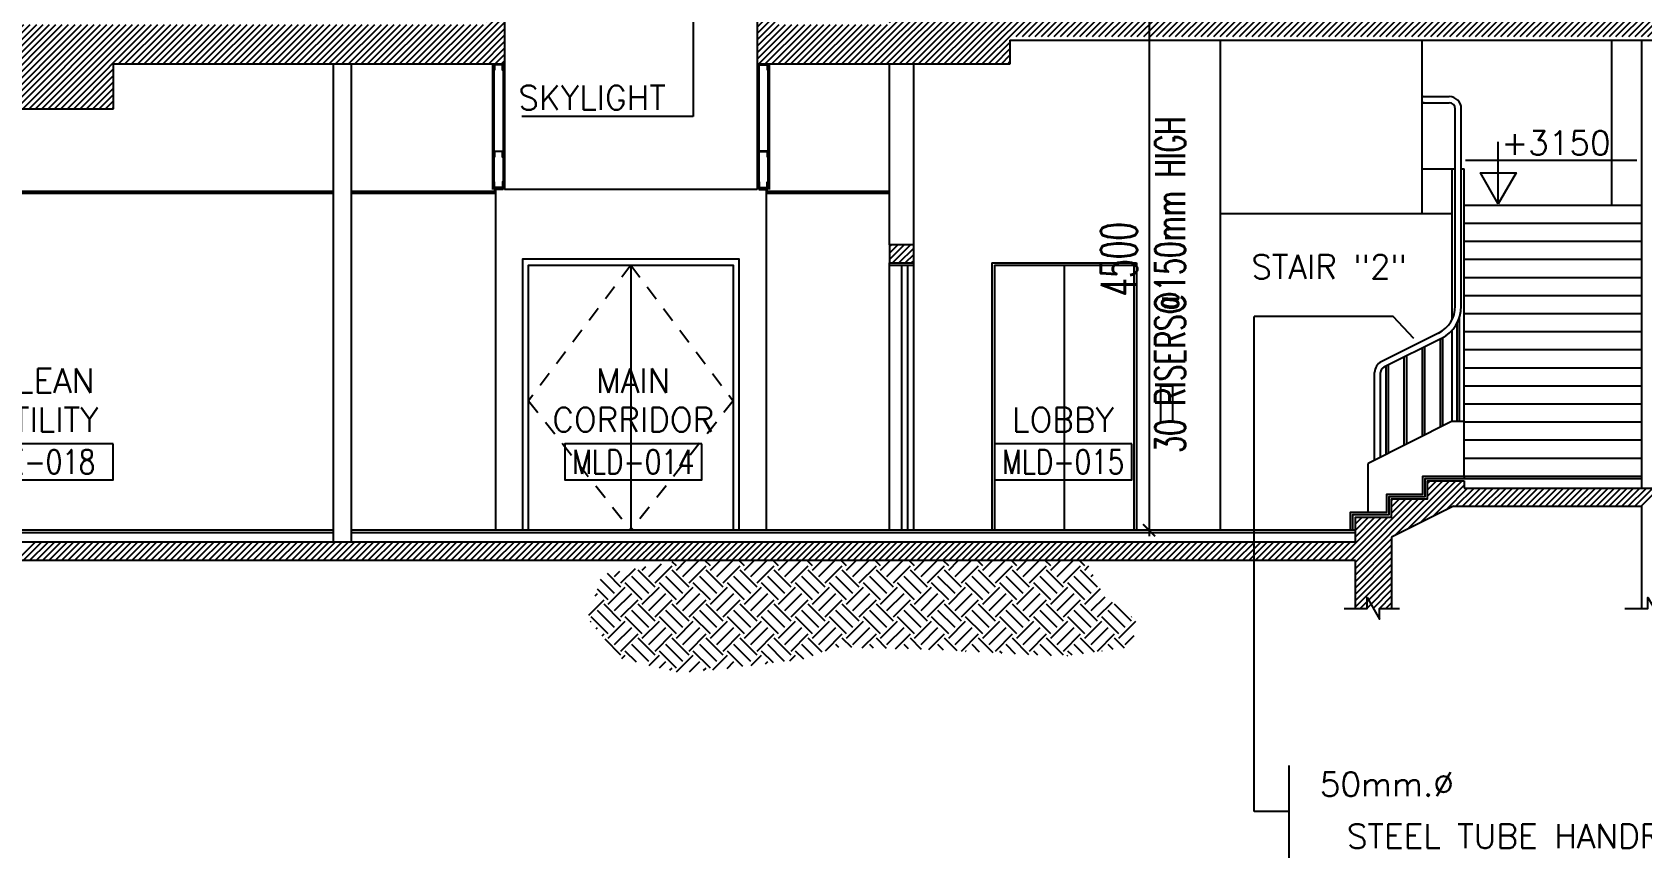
# Model space of a CAD drawing. Extents: x 417680.1 to 417774.5, y 43453.2 to 43484.7.
# Drawn here: x 417711.91 to 417725.29, y 43455.39 to 43462.24 of the extents above; entities that cross this region are included whole.
import ezdxf
from ezdxf.enums import TextEntityAlignment as Align

# ---------------------------------------------------------------- set-up
doc = ezdxf.new("R2010")
doc.units = 0
doc.header["$MEASUREMENT"] = 0
doc.header["$PDMODE"] = 3
doc.header["$PDSIZE"] = 0.1
doc.linetypes.add('HIDDEN2', pattern=[0.1875, 0.125, -0.0625])
doc.layers.get('0').update_dxf_attribs({"color": 4, "linetype": 'CONTINUOUS'})
doc.layers.get('DEFPOINTS').update_dxf_attribs({"linetype": 'CONTINUOUS'})
for name, color, linetype in [('CELING', 1, 'CONTINUOUS'), ('COL', 2, 'CONTINUOUS'), ('DIM-IN', 7, 'CONTINUOUS'), ('DIM-OUT', 4, 'CONTINUOUS'), ('DOOR', 7, 'CONTINUOUS'), ('EL', 2, 'CONTINUOUS'), ('HAT', 11, 'CONTINUOUS'), ('Hatch', 11, 'CONTINUOUS'), ('RM-BOX', 2, 'CONTINUOUS'), ('RM-NAME', 2, 'CONTINUOUS'), ('RM-NO', 2, 'CONTINUOUS'), ('SEC', 4, 'CONTINUOUS'), ('STR', 4, 'CONTINUOUS'), ('TEXT', 4, 'CONTINUOUS'), ('WALL', 2, 'CONTINUOUS')]:
    doc.layers.add(name, color=color, linetype=linetype)
doc.styles.add('ROMANS', font='ROMANS.shx', dxfattribs={"width": 0.6})
doc.dimstyles.new('STANDARD in', dxfattribs={"dimtxt": 0.3, "dimasz": 0.1, "dimexe": 0.07, "dimexo": 0.05, "dimgap": 0.1, "dimtad": 1, "dimdec": 0, "dimlfac": 1000, "dimzin": 0, "dimdsep": 46, "dimtxsty": 'ROMANS', "dimblk": 'ARCHTICK', "dimcen": 0.05, "dimdle": 0.05, "dimclrd": 4, "dimclre": 4, "dimclrt": 2, "dimadec": 0, "dimazin": 0, "dimtfac": 1, "dimtdec": 0, "dimtmove": 2, "dimatfit": 3, "dimldrblk": 'ARCHTICK', "dimfxl": 0, "dimtolj": 1, "dimtzin": 0, "dimarcsym": 0})

# ---------------------------------------------------------------- blocks, each defined once
blk = doc.blocks.new('*X21')
at = {"color": 0}
for p, q in [((-260056, 231136), (-259935, 231257)), ((-260056, 231189), (-259988, 231257)), ((-260056, 231242), (-260041, 231257)), ((-260056, 231083), (-259906, 231233)), ((-260056, 231030), (-259906, 231180)), ((-260056, 230977), (-259906, 231127)), ((-260056, 230924), (-259906, 231074)), ((-260056, 230871), (-259906, 231021)), ((-259250, 230457), (-258690, 231017)), ((-259197, 230457), (-258637, 231017)), ((-259144, 230457), (-258584, 231017)), ((-259091, 230457), (-258531, 231017)), ((-259038, 230457), (-258478, 231017)), ((-258985, 230457), (-258425, 231017)), ((-258956, 230804), (-258743, 231017)), ((-258956, 230857), (-258796, 231017)), ((-258956, 230910), (-258849, 231017)), ((-258956, 230963), (-258902, 231017)), ((-258956, 231016), (-258955, 231017)), ((-258932, 230457), (-258372, 231017)), ((-258878, 230457), (-258318, 231017)), ((-258825, 230457), (-258265, 231017)), ((-258772, 230457), (-258212, 231017)), ((-258719, 230457), (-258159, 231017)), ((-258666, 230457), (-258106, 231017)), ((-258613, 230457), (-258053, 231017)), ((-258560, 230457), (-258000, 231017)), ((-258507, 230457), (-257947, 231017)), ((-258454, 230457), (-257894, 231017)), ((-258401, 230457), (-257841, 231017)), ((-258348, 230457), (-257788, 231017)), ((-258295, 230457), (-257735, 231017)), ((-258242, 230457), (-257682, 231017)), ((-258189, 230457), (-257629, 231017)), ((-257906, 230687), (-257576, 231017)), ((-257853, 230687), (-257523, 231017)), ((-257800, 230687), (-257470, 231017)), ((-257747, 230687), (-257417, 231017)), ((-257694, 230687), (-257364, 231017)), ((-257641, 230687), (-257311, 231017)), ((-257588, 230687), (-257258, 231017)), ((-257535, 230687), (-257205, 231017)), ((-257482, 230687), (-257152, 231017)), ((-257429, 230687), (-257099, 231017)), ((-257376, 230687), (-257046, 231017)), ((-257323, 230687), (-256993, 231017)), ((-257270, 230687), (-256940, 231017)), ((-257217, 230687), (-256887, 231017)), ((-257164, 230687), (-256834, 231017)), ((-257111, 230687), (-256781, 231017)), ((-257057, 230687), (-256727, 231017)), ((-257004, 230687), (-256674, 231017)), ((-256951, 230687), (-256621, 231017)), ((-256898, 230687), (-256568, 231017)), ((-256845, 230687), (-256515, 231017)), ((-256792, 230687), (-256462, 231017)), ((-256739, 230687), (-256409, 231017)), ((-256686, 230687), (-256356, 231017)), ((-256633, 230687), (-256303, 231017)), ((-256580, 230687), (-256250, 231017)), ((-256527, 230687), (-256197, 231017)), ((-256474, 230687), (-256144, 231017)), ((-256421, 230687), (-256091, 231017)), ((-256368, 230687), (-256038, 231017)), ((-256315, 230687), (-255985, 231017)), ((-256262, 230687), (-255932, 231017)), ((-256209, 230687), (-255879, 231017)), ((-256156, 230687), (-255826, 231017)), ((-256103, 230687), (-255773, 231017)), ((-256050, 230687), (-255720, 231017)), ((-255997, 230687), (-255667, 231017)), ((-255944, 230687), (-255614, 231017)), ((-255891, 230687), (-255561, 231017)), ((-255838, 230687), (-255508, 231017)), ((-255785, 230687), (-255455, 231017)), ((-255732, 230687), (-255402, 231017)), ((-255679, 230687), (-255349, 231017)), ((-255626, 230687), (-255296, 231017)), ((-255573, 230687), (-255243, 231017)), ((-255520, 230687), (-255190, 231017)), ((-255467, 230687), (-255137, 231017)), ((-255413, 230687), (-255083, 231017)), ((-255360, 230687), (-255030, 231017)), ((-255307, 230687), (-254977, 231017)), ((-255254, 230687), (-254924, 231017)), ((-255201, 230687), (-254871, 231017)), ((-255148, 230687), (-254818, 231017)), ((-255095, 230687), (-254765, 231017)), ((-255042, 230687), (-254712, 231017)), ((-254989, 230687), (-254659, 231017)), ((-254936, 230687), (-254606, 231017)), ((-254883, 230687), (-254553, 231017)), ((-254830, 230687), (-254500, 231017)), ((-254777, 230687), (-254447, 231017)), ((-254724, 230687), (-254394, 231017)), ((-254671, 230687), (-254341, 231017)), ((-254618, 230687), (-254288, 231017)), ((-254565, 230687), (-254235, 231017)), ((-254512, 230687), (-254182, 231017)), ((-254459, 230687), (-254129, 231017)), ((-254406, 230687), (-254076, 231017)), ((-254353, 230687), (-254023, 231017)), ((-254300, 230687), (-253970, 231017)), ((-254247, 230687), (-253917, 231017)), ((-254194, 230687), (-253864, 231017)), ((-254141, 230687), (-253811, 231017)), ((-254088, 230687), (-253758, 231017)), ((-254035, 230687), (-253705, 231017)), ((-253982, 230687), (-253652, 231017)), ((-253929, 230687), (-253599, 231017)), ((-253876, 230687), (-253546, 231017)), ((-253822, 230687), (-253492, 231017)), ((-253769, 230687), (-253439, 231017)), ((-253716, 230687), (-253386, 231017)), ((-253663, 230687), (-253333, 231017)), ((-253610, 230687), (-253280, 231017)), ((-253557, 230687), (-253227, 231017)), ((-253504, 230687), (-253174, 231017)), ((-253451, 230687), (-253121, 231017)), ((-253398, 230687), (-253068, 231017)), ((-253345, 230687), (-253015, 231017)), ((-253292, 230687), (-252962, 231017)), ((-253239, 230687), (-252909, 231017)), ((-253186, 230687), (-252856, 231017)), ((-253133, 230687), (-252803, 231017)), ((-253080, 230687), (-252750, 231017)), ((-253027, 230687), (-252697, 231017)), ((-252974, 230687), (-252644, 231017)), ((-252921, 230687), (-252591, 231017)), ((-252868, 230687), (-252538, 231017)), ((-252815, 230687), (-252485, 231017)), ((-252762, 230687), (-252432, 231017)), ((-252709, 230687), (-252379, 231017)), ((-252656, 230687), (-252326, 231017)), ((-252603, 230687), (-252273, 231017)), ((-252550, 230687), (-252220, 231017)), ((-252497, 230687), (-252167, 231017)), ((-252444, 230687), (-252114, 231017)), ((-252391, 230687), (-252061, 231017)), ((-252338, 230687), (-252008, 231017)), ((-252285, 230687), (-251955, 231017)), ((-252231, 230687), (-251901, 231017)), ((-252178, 230687), (-251848, 231017)), ((-252125, 230687), (-251795, 231017)), ((-252072, 230687), (-251742, 231017)), ((-252019, 230687), (-251689, 231017)), ((-251966, 230687), (-251636, 231017)), ((-251913, 230687), (-251583, 231017)), ((-251860, 230687), (-251530, 231017)), ((-251807, 230687), (-251477, 231017)), ((-251754, 230687), (-251424, 231017)), ((-251701, 230687), (-251371, 231017)), ((-251648, 230687), (-251318, 231017)), ((-251595, 230687), (-251265, 231017)), ((-251542, 230687), (-251212, 231017)), ((-251489, 230687), (-251159, 231017)), ((-251436, 230687), (-251106, 231017)), ((-251383, 230687), (-251053, 231017)), ((-251330, 230687), (-251000, 231017)), ((-251277, 230687), (-250947, 231017)), ((-251224, 230687), (-250894, 231017)), ((-251171, 230687), (-250841, 231017)), ((-251118, 230687), (-250788, 231017)), ((-251065, 230687), (-250735, 231017)), ((-251012, 230687), (-250682, 231017)), ((-250959, 230687), (-250629, 231017)), ((-250906, 230687), (-250576, 231017)), ((-250853, 230687), (-250523, 231017)), ((-250800, 230687), (-250470, 231017)), ((-250747, 230687), (-250417, 231017)), ((-250694, 230687), (-250364, 231017)), ((-250641, 230687), (-250311, 231017)), ((-250587, 230687), (-250257, 231017)), ((-250534, 230687), (-250204, 231017)), ((-250481, 230687), (-250151, 231017)), ((-250428, 230687), (-250098, 231017)), ((-250375, 230687), (-250045, 231017)), ((-250322, 230687), (-249992, 231017)), ((-250269, 230687), (-249939, 231017)), ((-250216, 230687), (-249886, 231017)), ((-250163, 230687), (-249833, 231017)), ((-250110, 230687), (-249780, 231017)), ((-250057, 230687), (-249727, 231017)), ((-250004, 230687), (-249674, 231017)), ((-249951, 230687), (-249621, 231017)), ((-249898, 230687), (-249568, 231017)), ((-249845, 230687), (-249515, 231017)), ((-249792, 230687), (-249462, 231017)), ((-249739, 230687), (-249409, 231017)), ((-249686, 230687), (-249356, 231017)), ((-249633, 230687), (-249303, 231017)), ((-249580, 230687), (-249250, 231017)), ((-249527, 230687), (-249197, 231017)), ((-249474, 230687), (-249144, 231017)), ((-249421, 230687), (-249106, 231002)), ((-260056, 230818), (-259906, 230968)), ((-260056, 230765), (-259906, 230915)), ((-260056, 230712), (-259906, 230862)), ((-249368, 230687), (-249106, 230949)), ((-249315, 230687), (-249106, 230896)), ((-260056, 230659), (-259906, 230809)), ((-260056, 230499), (-259768, 230787)), ((-260056, 230552), (-259821, 230787)), ((-260056, 230605), (-259874, 230787)), ((-260045, 230457), (-259715, 230787)), ((-259992, 230457), (-259662, 230787)), ((-259939, 230457), (-259609, 230787)), ((-259886, 230457), (-259556, 230787)), ((-259833, 230457), (-259503, 230787)), ((-259780, 230457), (-259450, 230787)), ((-259727, 230457), (-259397, 230787)), ((-259674, 230457), (-259344, 230787)), ((-259621, 230457), (-259291, 230787)), ((-259568, 230457), (-259238, 230787)), ((-259515, 230457), (-259185, 230787)), ((-259462, 230457), (-259132, 230787)), ((-259409, 230457), (-259079, 230787)), ((-259356, 230457), (-259026, 230787)), ((-259303, 230457), (-258973, 230787)), ((-249262, 230687), (-249106, 230843)), ((-249209, 230687), (-249106, 230790)), ((-249156, 230687), (-249106, 230737)), ((-258136, 230457), (-257956, 230637)), ((-258083, 230457), (-257956, 230584)), ((-258030, 230457), (-257956, 230531)), ((-257977, 230457), (-257956, 230478))]:
    blk.add_line(p, q, dxfattribs=at)
blk = doc.blocks.new('*X20')
at = {"color": 0}
for p, q in [((-258956, 229266), (-258835, 229387)), ((-258956, 229319), (-258888, 229387)), ((-258956, 229372), (-258941, 229387)), ((-258932, 229237), (-258782, 229387)), ((-258879, 229237), (-258756, 229360)), ((-258826, 229237), (-258756, 229307)), ((-258773, 229237), (-258756, 229254))]:
    blk.add_line(p, q, dxfattribs=at)
blk = doc.blocks.new('*X23')
at = {"color": 0}
for p, q in [((-254759, 226993), (-254305, 227447)), ((-254653, 227046), (-254252, 227447)), ((-254547, 227099), (-254199, 227447)), ((-254486, 227425), (-254464, 227447)), ((-254486, 227372), (-254411, 227447)), ((-254486, 227319), (-254358, 227447)), ((-254441, 227152), (-254181, 227412)), ((-254335, 227205), (-254153, 227387)), ((-254250, 227237), (-254100, 227387)), ((-254197, 227237), (-254047, 227387)), ((-254144, 227237), (-253994, 227387)), ((-254091, 227237), (-253941, 227387)), ((-254037, 227237), (-253887, 227387)), ((-253984, 227237), (-253834, 227387)), ((-253931, 227237), (-253781, 227387)), ((-253878, 227237), (-253728, 227387)), ((-253825, 227237), (-253675, 227387)), ((-253772, 227237), (-253622, 227387)), ((-253719, 227237), (-253569, 227387)), ((-253666, 227237), (-253516, 227387)), ((-253613, 227237), (-253463, 227387)), ((-253560, 227237), (-253410, 227387)), ((-253507, 227237), (-253357, 227387)), ((-253454, 227237), (-253304, 227387)), ((-253401, 227237), (-253251, 227387)), ((-253348, 227237), (-253198, 227387)), ((-253295, 227237), (-253145, 227387)), ((-253242, 227237), (-253092, 227387)), ((-253189, 227237), (-253039, 227387)), ((-253136, 227237), (-252986, 227387)), ((-253083, 227237), (-252933, 227387)), ((-253030, 227237), (-252880, 227387)), ((-252977, 227237), (-252827, 227387)), ((-252924, 227237), (-252774, 227387)), ((-252871, 227237), (-252721, 227387)), ((-252818, 227237), (-252668, 227387)), ((-252765, 227237), (-252615, 227387)), ((-252712, 227237), (-252562, 227387)), ((-255124, 226787), (-254614, 227297)), ((-255086, 226772), (-254561, 227297)), ((-255086, 226719), (-254508, 227297)), ((-254786, 227284), (-254773, 227297)), ((-254786, 227231), (-254720, 227297)), ((-254786, 227178), (-254667, 227297)), ((-255230, 226787), (-254870, 227147)), ((-255177, 226787), (-254817, 227147)), ((-255086, 227143), (-255082, 227147)), ((-255086, 227090), (-255029, 227147)), ((-255086, 227037), (-254976, 227147)), ((-255086, 226984), (-254923, 227147)), ((-266208, 226787), (-266058, 226937)), ((-266155, 226787), (-266005, 226937)), ((-266102, 226787), (-265952, 226937)), ((-266049, 226787), (-265899, 226937)), ((-265996, 226787), (-265846, 226937)), ((-265943, 226787), (-265793, 226937)), ((-265890, 226787), (-265740, 226937)), ((-265837, 226787), (-265687, 226937)), ((-265784, 226787), (-265634, 226937)), ((-265730, 226787), (-265580, 226937)), ((-265677, 226787), (-265527, 226937)), ((-265624, 226787), (-265474, 226937)), ((-265571, 226787), (-265421, 226937)), ((-265518, 226787), (-265368, 226937)), ((-265465, 226787), (-265315, 226937)), ((-265412, 226787), (-265262, 226937)), ((-265359, 226787), (-265209, 226937)), ((-265306, 226787), (-265156, 226937)), ((-265253, 226787), (-265103, 226937)), ((-265200, 226787), (-265050, 226937)), ((-265147, 226787), (-264997, 226937)), ((-265094, 226787), (-264944, 226937)), ((-265041, 226787), (-264891, 226937)), ((-264988, 226787), (-264838, 226937)), ((-264935, 226787), (-264785, 226937)), ((-264882, 226787), (-264732, 226937)), ((-264829, 226787), (-264679, 226937)), ((-264776, 226787), (-264626, 226937)), ((-264723, 226787), (-264573, 226937)), ((-264670, 226787), (-264520, 226937)), ((-264617, 226787), (-264467, 226937)), ((-264564, 226787), (-264414, 226937)), ((-264511, 226787), (-264361, 226937)), ((-264458, 226787), (-264308, 226937)), ((-264405, 226787), (-264255, 226937)), ((-264352, 226787), (-264202, 226937)), ((-264299, 226787), (-264149, 226937)), ((-264246, 226787), (-264096, 226937)), ((-264193, 226787), (-264043, 226937)), ((-264139, 226787), (-263989, 226937)), ((-264086, 226787), (-263936, 226937)), ((-264033, 226787), (-263883, 226937)), ((-263980, 226787), (-263830, 226937)), ((-263927, 226787), (-263777, 226937)), ((-263874, 226787), (-263724, 226937)), ((-263821, 226787), (-263671, 226937)), ((-263768, 226787), (-263618, 226937)), ((-263715, 226787), (-263565, 226937)), ((-263662, 226787), (-263512, 226937)), ((-263609, 226787), (-263459, 226937)), ((-263556, 226787), (-263406, 226937)), ((-263503, 226787), (-263353, 226937)), ((-263450, 226787), (-263300, 226937)), ((-263397, 226787), (-263247, 226937)), ((-263344, 226787), (-263194, 226937)), ((-263291, 226787), (-263141, 226937)), ((-263238, 226787), (-263088, 226937)), ((-263185, 226787), (-263035, 226937)), ((-263132, 226787), (-262982, 226937)), ((-263079, 226787), (-262929, 226937)), ((-263026, 226787), (-262876, 226937)), ((-262973, 226787), (-262823, 226937)), ((-262920, 226787), (-262770, 226937)), ((-262867, 226787), (-262717, 226937)), ((-262814, 226787), (-262664, 226937)), ((-262761, 226787), (-262611, 226937)), ((-262708, 226787), (-262558, 226937)), ((-262655, 226787), (-262505, 226937)), ((-262602, 226787), (-262452, 226937)), ((-262548, 226787), (-262398, 226937)), ((-262495, 226787), (-262345, 226937)), ((-262442, 226787), (-262292, 226937)), ((-262389, 226787), (-262239, 226937)), ((-262336, 226787), (-262186, 226937)), ((-262283, 226787), (-262133, 226937)), ((-262230, 226787), (-262080, 226937)), ((-262177, 226787), (-262027, 226937)), ((-262124, 226787), (-261974, 226937)), ((-262071, 226787), (-261921, 226937)), ((-262018, 226787), (-261868, 226937)), ((-261965, 226787), (-261815, 226937)), ((-261912, 226787), (-261762, 226937)), ((-261859, 226787), (-261709, 226937)), ((-261806, 226787), (-261656, 226937)), ((-261753, 226787), (-261603, 226937)), ((-261700, 226787), (-261550, 226937)), ((-261647, 226787), (-261497, 226937)), ((-261594, 226787), (-261444, 226937)), ((-261541, 226787), (-261391, 226937)), ((-261488, 226787), (-261338, 226937)), ((-261435, 226787), (-261285, 226937)), ((-261382, 226787), (-261232, 226937)), ((-261329, 226787), (-261179, 226937)), ((-261276, 226787), (-261126, 226937)), ((-261223, 226787), (-261073, 226937)), ((-261170, 226787), (-261020, 226937)), ((-261117, 226787), (-260967, 226937)), ((-261064, 226787), (-260914, 226937)), ((-261011, 226787), (-260861, 226937)), ((-260957, 226787), (-260807, 226937)), ((-260904, 226787), (-260754, 226937)), ((-260851, 226787), (-260701, 226937)), ((-260798, 226787), (-260648, 226937)), ((-260745, 226787), (-260595, 226937)), ((-260692, 226787), (-260542, 226937)), ((-260639, 226787), (-260489, 226937)), ((-260586, 226787), (-260436, 226937)), ((-260533, 226787), (-260383, 226937)), ((-260480, 226787), (-260330, 226937)), ((-260427, 226787), (-260277, 226937)), ((-260374, 226787), (-260224, 226937)), ((-260321, 226787), (-260171, 226937)), ((-260268, 226787), (-260118, 226937)), ((-260215, 226787), (-260065, 226937)), ((-260162, 226787), (-260012, 226937)), ((-260109, 226787), (-259959, 226937)), ((-260056, 226787), (-259906, 226937)), ((-260003, 226787), (-259853, 226937)), ((-259950, 226787), (-259800, 226937)), ((-259897, 226787), (-259747, 226937)), ((-259844, 226787), (-259694, 226937)), ((-259791, 226787), (-259641, 226937)), ((-259738, 226787), (-259588, 226937)), ((-259685, 226787), (-259535, 226937)), ((-259632, 226787), (-259482, 226937)), ((-259579, 226787), (-259429, 226937)), ((-259526, 226787), (-259376, 226937)), ((-259473, 226787), (-259323, 226937)), ((-259420, 226787), (-259270, 226937)), ((-259367, 226787), (-259217, 226937)), ((-259313, 226787), (-259163, 226937)), ((-259260, 226787), (-259110, 226937)), ((-259207, 226787), (-259057, 226937)), ((-259154, 226787), (-259004, 226937)), ((-259101, 226787), (-258951, 226937)), ((-259048, 226787), (-258898, 226937)), ((-258995, 226787), (-258845, 226937)), ((-258942, 226787), (-258792, 226937)), ((-258889, 226787), (-258739, 226937)), ((-258836, 226787), (-258686, 226937)), ((-258783, 226787), (-258633, 226937)), ((-258730, 226787), (-258580, 226937)), ((-258677, 226787), (-258527, 226937)), ((-258624, 226787), (-258474, 226937)), ((-258571, 226787), (-258421, 226937)), ((-258518, 226787), (-258368, 226937)), ((-258465, 226787), (-258315, 226937)), ((-258412, 226787), (-258262, 226937)), ((-258359, 226787), (-258209, 226937)), ((-258306, 226787), (-258156, 226937)), ((-258253, 226787), (-258103, 226937)), ((-258200, 226787), (-258050, 226937)), ((-258147, 226787), (-257997, 226937)), ((-258094, 226787), (-257944, 226937)), ((-258041, 226787), (-257891, 226937)), ((-257988, 226787), (-257838, 226937)), ((-257935, 226787), (-257785, 226937)), ((-257882, 226787), (-257732, 226937)), ((-257829, 226787), (-257679, 226937)), ((-257776, 226787), (-257626, 226937)), ((-257722, 226787), (-257572, 226937)), ((-257669, 226787), (-257519, 226937)), ((-257616, 226787), (-257466, 226937)), ((-257563, 226787), (-257413, 226937)), ((-257510, 226787), (-257360, 226937)), ((-257457, 226787), (-257307, 226937)), ((-257404, 226787), (-257254, 226937)), ((-257351, 226787), (-257201, 226937)), ((-257298, 226787), (-257148, 226937)), ((-257245, 226787), (-257095, 226937)), ((-257192, 226787), (-257042, 226937)), ((-257139, 226787), (-256989, 226937)), ((-257086, 226787), (-256936, 226937)), ((-257033, 226787), (-256883, 226937)), ((-256980, 226787), (-256830, 226937)), ((-256927, 226787), (-256777, 226937)), ((-256874, 226787), (-256724, 226937)), ((-256821, 226787), (-256671, 226937)), ((-256768, 226787), (-256618, 226937)), ((-256715, 226787), (-256565, 226937)), ((-256662, 226787), (-256512, 226937)), ((-256609, 226787), (-256459, 226937)), ((-256556, 226787), (-256406, 226937)), ((-256503, 226787), (-256353, 226937)), ((-256450, 226787), (-256300, 226937)), ((-256397, 226787), (-256247, 226937)), ((-256344, 226787), (-256194, 226937)), ((-256291, 226787), (-256141, 226937)), ((-256238, 226787), (-256088, 226937)), ((-256185, 226787), (-256035, 226937)), ((-256131, 226787), (-255981, 226937)), ((-256078, 226787), (-255928, 226937)), ((-256025, 226787), (-255875, 226937)), ((-255972, 226787), (-255822, 226937)), ((-255919, 226787), (-255769, 226937)), ((-255866, 226787), (-255716, 226937)), ((-255813, 226787), (-255663, 226937)), ((-255760, 226787), (-255610, 226937)), ((-255707, 226787), (-255557, 226937)), ((-255654, 226787), (-255504, 226937)), ((-255601, 226787), (-255451, 226937)), ((-255548, 226787), (-255398, 226937)), ((-255495, 226787), (-255345, 226937)), ((-255442, 226787), (-255292, 226937)), ((-255389, 226787), (-255239, 226937)), ((-255336, 226787), (-255186, 226937)), ((-255283, 226787), (-255133, 226937)), ((-255086, 226666), (-254786, 226966)), ((-255086, 226613), (-254786, 226913)), ((-255086, 226560), (-254786, 226860)), ((-255086, 226507), (-254786, 226807)), ((-255086, 226454), (-254786, 226754)), ((-255086, 226401), (-254786, 226701)), ((-255045, 226389), (-254786, 226648)), ((-254992, 226389), (-254786, 226595)), ((-254939, 226389), (-254786, 226542)), ((-254886, 226389), (-254786, 226489)), ((-254833, 226389), (-254786, 226436))]:
    blk.add_line(p, q, dxfattribs=at)
blk = doc.blocks.new('*X8')
at = {"color": 0}
for p, q in [((263.04, 285.32), (261.92, 286.44)), ((262.51, 286.2), (262.94, 286.63)), ((263.04, 285.67), (264.24, 286.86)), ((265.87, 285.32), (264.46, 286.73)), ((264.81, 286.73), (265.1, 287.02)), ((265.34, 286.2), (266.4, 287.26)), ((265.87, 285.67), (267.29, 287.09)), ((268.7, 285.32), (267.29, 286.73)), ((267.64, 287.09), (267.3, 287.42)), ((267.64, 286.73), (268.44, 287.53)), ((268.17, 286.2), (269.5, 287.53)), ((268.7, 285.67), (270.11, 287.09)), ((270.47, 287.09), (270.02, 287.53)), ((271.53, 285.32), (270.11, 286.73)), ((270.47, 286.73), (271.27, 287.53)), ((271, 286.2), (272.33, 287.53)), ((271.53, 285.67), (272.94, 287.09)), ((273.3, 287.09), (272.85, 287.53)), ((274.36, 285.32), (272.94, 286.73)), ((273.3, 286.73), (274.1, 287.53)), ((273.83, 286.2), (275.16, 287.53)), ((274.36, 285.67), (275.77, 287.09)), ((276.13, 287.09), (275.68, 287.53)), ((277.19, 285.32), (275.77, 286.73)), ((276.13, 286.73), (276.93, 287.53)), ((276.66, 286.2), (277.99, 287.53)), ((277.19, 285.67), (278.6, 287.09)), ((278.95, 287.09), (278.51, 287.53)), ((280.01, 285.32), (278.6, 286.73)), ((278.95, 286.73), (279.76, 287.53)), ((279.48, 286.2), (280.82, 287.53)), ((280.01, 285.67), (281.43, 287.09)), ((281.78, 287.09), (281.33, 287.53)), ((282.84, 285.32), (281.43, 286.73)), ((281.78, 286.73), (282.58, 287.53)), ((282.31, 286.2), (283.64, 287.53)), ((282.84, 285.67), (284.26, 287.09)), ((284.61, 287.09), (284.16, 287.53)), ((285.67, 285.32), (284.26, 286.73)), ((284.61, 286.73), (285.41, 287.53)), ((285.14, 286.2), (286.47, 287.53)), ((285.67, 285.67), (287.09, 287.09)), ((287.44, 287.09), (286.99, 287.53)), ((288.5, 285.32), (287.09, 286.73)), ((287.44, 286.73), (288.24, 287.53)), ((287.97, 286.2), (289.3, 287.53)), ((288.5, 285.67), (289.91, 287.09)), ((290.27, 287.09), (289.82, 287.53)), ((291.33, 285.32), (289.91, 286.73)), ((290.27, 286.73), (291.07, 287.53)), ((290.8, 286.2), (292.13, 287.53)), ((291.33, 285.67), (292.74, 287.09)), ((293.1, 287.09), (292.65, 287.53)), ((294.16, 285.32), (292.74, 286.73)), ((293.1, 286.73), (293.9, 287.53)), ((293.63, 286.2), (294.96, 287.53)), ((294.16, 285.67), (295.57, 287.09)), ((295.92, 287.09), (295.48, 287.53)), ((296.98, 285.32), (295.57, 286.73)), ((295.92, 286.73), (296.73, 287.53)), ((296.45, 286.2), (297.79, 287.53)), ((296.98, 285.67), (298.4, 287.09)), ((298.75, 287.09), (298.3, 287.53)), ((299.81, 285.32), (298.4, 286.73)), ((298.75, 286.73), (299.55, 287.53)), ((299.28, 286.2), (300.62, 287.53)), ((299.81, 285.67), (301.23, 287.09)), ((301.58, 287.09), (301.13, 287.53)), ((302.64, 285.32), (301.23, 286.73)), ((301.58, 286.73), (301.92, 287.07)), ((302.11, 286.2), (302.28, 286.37)), ((261.98, 284.26), (261.09, 285.15)), ((262.51, 284.79), (261.35, 285.95)), ((261.98, 283.9), (263.4, 285.32)), ((264.81, 284.26), (263.4, 285.67)), ((265.34, 284.79), (263.93, 286.2)), ((264.81, 283.9), (266.23, 285.32)), ((267.64, 284.26), (266.23, 285.67)), ((268.17, 284.79), (266.76, 286.2)), ((267.64, 283.9), (269.05, 285.32)), ((270.47, 284.26), (269.05, 285.67)), ((271, 284.79), (269.58, 286.2)), ((270.47, 283.9), (271.88, 285.32)), ((273.3, 284.26), (271.88, 285.67)), ((273.83, 284.79), (272.41, 286.2)), ((273.3, 283.9), (274.71, 285.32)), ((276.13, 284.26), (274.71, 285.67)), ((276.66, 284.79), (275.24, 286.2)), ((276.13, 283.9), (277.54, 285.32)), ((278.95, 284.26), (277.54, 285.67)), ((279.48, 284.79), (278.07, 286.2)), ((278.95, 283.9), (280.37, 285.32)), ((281.78, 284.26), (280.37, 285.67)), ((282.31, 284.79), (280.9, 286.2)), ((281.78, 283.9), (283.2, 285.32)), ((284.61, 284.26), (283.2, 285.67)), ((285.14, 284.79), (283.73, 286.2)), ((284.61, 283.9), (286.02, 285.32)), ((287.44, 284.26), (286.02, 285.67)), ((287.97, 284.79), (286.56, 286.2)), ((287.44, 283.9), (288.85, 285.32)), ((290.27, 284.26), (288.85, 285.67)), ((290.8, 284.79), (289.38, 286.2)), ((290.27, 283.9), (291.68, 285.32)), ((293.1, 284.26), (291.68, 285.67)), ((293.63, 284.79), (292.21, 286.2)), ((293.1, 283.9), (294.51, 285.32)), ((295.92, 284.26), (294.51, 285.67)), ((296.45, 284.79), (295.04, 286.2)), ((295.92, 283.9), (297.34, 285.32)), ((298.75, 284.26), (297.34, 285.67)), ((299.28, 284.79), (297.87, 286.2)), ((298.75, 283.9), (300.17, 285.32)), ((301.58, 284.26), (300.17, 285.67)), ((302.11, 284.79), (300.7, 286.2)), ((301.58, 283.9), (302.88, 285.2)), ((260.37, 282.99), (261.63, 284.26)), ((260.9, 284.58), (261.1, 284.79)), ((263.04, 282.49), (261.63, 283.9)), ((262.51, 283.37), (263.93, 284.79)), ((263.04, 282.84), (264.46, 284.26)), ((265.87, 282.49), (264.46, 283.9)), ((265.34, 283.37), (266.76, 284.79)), ((265.87, 282.84), (267.29, 284.26)), ((268.7, 282.49), (267.29, 283.9)), ((268.17, 283.37), (269.58, 284.79)), ((268.7, 282.84), (270.11, 284.26)), ((271.53, 282.49), (270.11, 283.9)), ((271, 283.37), (272.41, 284.79)), ((271.53, 282.84), (272.94, 284.26)), ((274.36, 282.49), (272.94, 283.9)), ((273.83, 283.37), (275.24, 284.79)), ((274.36, 282.84), (275.77, 284.26)), ((277.19, 282.49), (275.77, 283.9)), ((276.66, 283.37), (278.07, 284.79)), ((277.19, 282.84), (278.6, 284.26)), ((280.01, 282.49), (278.6, 283.9)), ((279.48, 283.37), (280.9, 284.79)), ((280.01, 282.84), (281.43, 284.26)), ((282.84, 282.49), (281.43, 283.9)), ((282.31, 283.37), (283.73, 284.79)), ((282.84, 282.84), (284.26, 284.26)), ((285.67, 282.49), (284.26, 283.9)), ((285.14, 283.37), (286.56, 284.79)), ((285.67, 282.84), (287.09, 284.26)), ((288.5, 282.49), (287.09, 283.9)), ((287.97, 283.37), (289.38, 284.79)), ((288.5, 282.84), (289.91, 284.26)), ((291.33, 282.49), (289.91, 283.9)), ((290.8, 283.37), (292.21, 284.79)), ((291.33, 282.84), (292.74, 284.26)), ((294.16, 282.49), (292.74, 283.9)), ((293.63, 283.37), (295.04, 284.79)), ((294.16, 282.84), (295.57, 284.26)), ((296.98, 282.49), (295.57, 283.9)), ((296.45, 283.37), (297.87, 284.79)), ((296.98, 282.84), (298.4, 284.26)), ((299.81, 282.49), (298.4, 283.9)), ((299.28, 283.37), (300.7, 284.79)), ((299.81, 282.84), (301.23, 284.26)), ((302.64, 282.49), (301.23, 283.9)), ((302.11, 283.37), (303.26, 284.52)), ((302.64, 282.84), (303.87, 284.07)), ((305.47, 282.49), (304.06, 283.9)), ((260.51, 282.43), (260.57, 282.49)), ((261.98, 281.43), (260.57, 282.84)), ((262.51, 281.96), (261.1, 283.37)), ((261.98, 281.07), (263.4, 282.49)), ((264.81, 281.43), (263.4, 282.84)), ((265.34, 281.96), (263.93, 283.37)), ((264.81, 281.07), (266.23, 282.49)), ((267.64, 281.43), (266.23, 282.84)), ((268.17, 281.96), (266.76, 283.37)), ((267.64, 281.07), (269.05, 282.49)), ((270.47, 281.43), (269.05, 282.84)), ((271, 281.96), (269.58, 283.37)), ((270.47, 281.07), (271.88, 282.49)), ((273.3, 281.43), (271.88, 282.84)), ((273.83, 281.96), (272.41, 283.37)), ((273.3, 281.07), (274.71, 282.49)), ((276.13, 281.43), (274.71, 282.84)), ((276.66, 281.96), (275.24, 283.37)), ((276.13, 281.07), (277.54, 282.49)), ((278.95, 281.43), (277.54, 282.84)), ((279.48, 281.96), (278.07, 283.37)), ((278.95, 281.07), (280.37, 282.49)), ((281.78, 281.43), (280.37, 282.84)), ((282.31, 281.96), (280.9, 283.37)), ((281.78, 281.07), (283.2, 282.49)), ((284.61, 281.43), (283.2, 282.84)), ((285.14, 281.96), (283.73, 283.37)), ((284.61, 281.07), (286.02, 282.49)), ((287.44, 281.43), (286.02, 282.84)), ((287.97, 281.96), (286.56, 283.37)), ((287.44, 281.07), (288.85, 282.49)), ((290.27, 281.43), (288.85, 282.84)), ((290.8, 281.96), (289.38, 283.37)), ((290.27, 281.07), (291.68, 282.49)), ((293.1, 281.43), (291.68, 282.84)), ((293.63, 281.96), (292.21, 283.37)), ((293.1, 281.07), (294.51, 282.49)), ((295.92, 281.43), (294.51, 282.84)), ((296.45, 281.96), (295.04, 283.37)), ((295.92, 281.07), (297.34, 282.49)), ((298.75, 281.43), (297.34, 282.84)), ((299.28, 281.96), (297.87, 283.37)), ((298.75, 281.07), (300.17, 282.49)), ((301.58, 281.43), (300.17, 282.84)), ((302.11, 281.96), (300.7, 283.37)), ((301.58, 281.07), (303, 282.49)), ((304.41, 281.43), (303, 282.84)), ((304.94, 281.96), (303.53, 283.37)), ((304.41, 281.07), (305.82, 282.49)), ((305.47, 282.84), (305.5, 282.87)), ((260.99, 281.85), (261.1, 281.96)), ((261.48, 281.27), (261.63, 281.43)), ((263.04, 279.66), (261.72, 280.99)), ((262.51, 280.54), (263.93, 281.96)), ((263.04, 280.01), (264.46, 281.43)), ((265.87, 279.66), (264.46, 281.07)), ((265.34, 280.54), (266.76, 281.96)), ((265.87, 280.01), (267.29, 281.43)), ((268.7, 279.66), (267.29, 281.07)), ((268.17, 280.54), (269.58, 281.96)), ((268.7, 280.01), (270.11, 281.43)), ((271.53, 279.66), (270.11, 281.07)), ((271, 280.54), (272.41, 281.96)), ((271.53, 280.01), (272.94, 281.43)), ((274.36, 279.66), (272.94, 281.07)), ((273.83, 280.54), (275.24, 281.96)), ((274.36, 280.01), (275.77, 281.43)), ((277.19, 279.66), (275.77, 281.07)), ((276.66, 280.54), (278.07, 281.96)), ((277.19, 280.01), (278.6, 281.43)), ((279.76, 279.92), (278.6, 281.07)), ((279.48, 280.54), (280.9, 281.96)), ((280.03, 280.03), (281.43, 281.43)), ((282.22, 280.29), (281.43, 281.07)), ((282.31, 280.54), (283.73, 281.96)), ((283.09, 280.27), (284.26, 281.43)), ((285.11, 280.22), (284.26, 281.07)), ((285.14, 280.54), (286.56, 281.96)), ((285.86, 280.2), (287.09, 281.43)), ((288.01, 280.15), (287.09, 281.07)), ((287.97, 280.54), (289.38, 281.96)), ((288.62, 280.14), (289.91, 281.43)), ((290.97, 280.02), (289.91, 281.07)), ((290.8, 280.54), (292.21, 281.96)), ((291.33, 280.01), (292.74, 281.43)), ((293.96, 279.86), (292.74, 281.07)), ((293.63, 280.54), (295.04, 281.96)), ((294.16, 280.01), (295.57, 281.43)), ((296.94, 279.7), (295.57, 281.07)), ((296.45, 280.54), (297.87, 281.96)), ((296.98, 280.01), (298.4, 281.43)), ((299.81, 279.66), (298.4, 281.07)), ((299.28, 280.54), (300.7, 281.96)), ((299.81, 280.01), (301.23, 281.43)), ((302.39, 279.91), (301.23, 281.07)), ((302.11, 280.54), (303.53, 281.96)), ((302.64, 280.01), (304.06, 281.43)), ((304.87, 280.26), (304.06, 281.07)), ((304.94, 280.54), (305.68, 281.29)), ((263.12, 279.38), (263.4, 279.66)), ((264.32, 279.09), (263.4, 280.01)), ((265.34, 279.13), (263.93, 280.54)), ((265.39, 278.82), (266.23, 279.66)), ((267.64, 278.6), (266.23, 280.01)), ((268.17, 279.13), (266.76, 280.54)), ((267.66, 278.27), (269.05, 279.66)), ((270.47, 278.6), (269.05, 280.01)), ((271, 279.13), (269.58, 280.54)), ((270.68, 278.46), (271.88, 279.66)), ((273.17, 278.72), (271.88, 280.01)), ((273.83, 279.13), (272.41, 280.54)), ((273.86, 278.81), (274.71, 279.66)), ((275.7, 279.03), (274.71, 280.01)), ((276.64, 279.14), (275.24, 280.54)), ((277.08, 279.2), (277.54, 279.66)), ((278.22, 279.34), (277.54, 280.01)), ((279.01, 279.61), (278.07, 280.54)), ((281.13, 280.31), (280.9, 280.54)), ((284.03, 280.24), (283.73, 280.54)), ((286.92, 280.18), (286.56, 280.54)), ((289.85, 280.08), (289.38, 280.54)), ((291.71, 279.98), (291.68, 280.01)), ((292.83, 279.92), (292.21, 280.54)), ((294.7, 279.82), (294.51, 280.01)), ((295.82, 279.76), (295.04, 280.54)), ((297.69, 279.66), (297.34, 280.01)), ((298.81, 279.6), (297.87, 280.54)), ((300.11, 279.6), (300.17, 279.66)), ((300.52, 279.66), (300.17, 280.01)), ((301.46, 279.79), (300.7, 280.54)), ((303.01, 280), (303, 280.01)), ((303.94, 280.13), (303.53, 280.54)), ((266.24, 278.62), (266.76, 279.13)), ((267.09, 278.41), (267.29, 278.6)), ((268.74, 278.28), (269.58, 279.13)), ((269.9, 278.39), (270.11, 278.6)), ((271.85, 278.57), (272.41, 279.13)), ((275.06, 278.95), (275.24, 279.13))]:
    blk.add_line(p, q, dxfattribs=at)
blk = doc.blocks.new('RM1')
at = {"layer": 'RM-BOX'}
blk.add_lwpolyline([(570, -200), (-570, -200), (-570, -500), (570, -500)], close=True, dxfattribs=at)
at = {"layer": 'RM-NAME', "style": 'ROMANS'}
for tag, p in [('ROOMNAME1', (0, 324)), ('ROOMNAME2', (0, 0))]:
    blk.add_attdef(tag, text='', height=200, dxfattribs=at).set_placement(p, align=Align.MIDDLE)
at = {"layer": 'RM-NO', "style": 'ROMANS', "width": 0.8}
blk.add_attdef('ROOMNO', text='', height=200, dxfattribs=at).set_placement((0, -350), align=Align.MIDDLE)
blk = doc.blocks.new('_ARCHTICK')
at = {"color": 0, "linetype": 'ByBlock', "const_width": 0.15}
blk.add_lwpolyline([(-0.5, -0.5), (0.5, 0.5)], dxfattribs=at)
blk = doc.blocks.new('*D30')
at = {"layer": 'DEFPOINTS', "color": 0}
for p in [(417721.314, 43462.608), (417721.191, 43458.108), (417721.314, 43458.108)]:
    blk.add_point(p, dxfattribs=at)
at = {"layer": 'DIM-IN', "color": 4, "lineweight": -2}
for p, q in [((417721.264, 43462.608), (417721.121, 43462.608)), ((417721.191, 43462.658), (417721.191, 43458.058)), ((417721.264, 43458.108), (417721.121, 43458.108))]:
    blk.add_line(p, q, dxfattribs=at)
at = {"layer": 'DIM-IN', "color": 4, "lineweight": -2, "xscale": 0.1, "yscale": 0.1, "zscale": 0.1}
for p, rotation in [((417721.191, 43462.608), 90), ((417721.191, 43458.108), 270)]:
    blk.add_blockref('_ARCHTICK', p, dxfattribs=dict(at, rotation=rotation))
at = {"layer": 'DIM-IN', "color": 2, "insert": (417720.941, 43460.358), "char_height": 0.3, "attachment_point": 5, "rotation": 90, "style": 'ROMANS'}
blk.add_mtext('\\A1;4500', dxfattribs=at)

msp = doc.modelspace()

# ---------------------------------------------------------------- hatches: boundary and pattern name
at = {"layer": 'HAT'}
h = msp.add_hatch(dxfattribs=at)
h.set_pattern_fill('ANSI31', color=256, scale=0.3, style=0)
h.set_pattern_definition([(45, (417677.583204, 43345.423674), (-0.026516504, 0.026516504), [])])
h.paths.add_polyline_path([(417690.4106, 43462.308), (417715.6856, 43462.308), (417715.6856, 43462.778), (417715.8356, 43462.778), (417715.8356, 43461.978), (417712.5856, 43461.978), (417712.5856, 43461.608), (417711.5856, 43461.608), (417711.5856, 43461.978), (417705.3856, 43461.978), (417705.3856, 43461.608), (417704.3856, 43461.608), (417704.3856, 43461.978), (417697.7356, 43461.978), (417697.7356, 43461.708), (417697.4356, 43461.708), (417697.4356, 43461.978), (417690.5606, 43461.978), (417690.5606, 43461.708), (417690.4106, 43461.708)])

# ---------------------------------------------------------------- linework, layer by layer
at = {"layer": 'CELING', "color": 5}
for p, q in [((417709.7606, 43460.923), (417714.4106, 43460.923)), ((417709.7606, 43460.908), (417714.4106, 43460.908)), ((417714.5606, 43460.923), (417715.7606, 43460.923)), ((417714.5606, 43460.908), (417715.7606, 43460.908)), ((417718.0106, 43460.923), (417719.0356, 43460.923)), ((417718.0106, 43460.908), (417719.0356, 43460.908))]:
    msp.add_line(p, q, dxfattribs=at)
at = {"layer": 'COL', "color": 6}
for p, q in [((417715.8356, 43462.778), (417715.8356, 43461.978)), ((417717.9356, 43462.778), (417717.9356, 43461.978)), ((417720.0356, 43462.178), (417728.8856, 43462.178)), ((417720.0356, 43462.178), (417720.0356, 43461.978)), ((417725.2856, 43458.458), (417725.2856, 43462.178)), ((417725.2856, 43458.8495), (417725.2856, 43462.178)), ((417715.8356, 43461.978), (417712.5856, 43461.978)), ((417712.5856, 43461.608), (417712.5856, 43461.978)), ((417714.4106, 43461.978), (417714.4106, 43458.008)), ((417714.5606, 43461.978), (417714.5606, 43458.008)), ((417720.0356, 43461.978), (417717.9356, 43461.978)), ((417719.0356, 43460.478), (417719.0356, 43461.978)), ((417719.2356, 43460.478), (417719.2356, 43461.978)), ((417711.5856, 43461.608), (417712.5856, 43461.608)), ((417723.8106, 43458.518), (417723.8106, 43458.458)), ((417723.8106, 43458.458), (417725.5888, 43458.458)), ((417723.721, 43458.308), (417723.2056, 43458.0503)), ((417723.721, 43458.308), (417725.2856, 43458.308)), ((417725.2856, 43457.4599), (417725.2856, 43458.308)), ((417722.9056, 43458.008), (417697.4356, 43458.008)), ((417723.2056, 43458.0503), (417723.2056, 43457.4599)), ((417722.9056, 43457.858), (417697.7356, 43457.858))]:
    msp.add_line(p, q, dxfattribs=at)
msp.add_lwpolyline([(417719.0356, 43460.478), (417719.0356, 43460.328), (417719.2356, 43460.328), (417719.2356, 43460.478)], close=True, dxfattribs=at)
for points in [[(417722.9056, 43458.008), (417722.9056, 43458.218), (417723.2056, 43458.218), (417723.2056, 43458.368), (417723.5056, 43458.368), (417723.5056, 43458.518), (417723.8106, 43458.518)], [(417722.9056, 43457.4599), (417722.9056, 43457.858)]]:
    msp.add_lwpolyline(points, dxfattribs=at)
at = {"layer": 'COL', "color": 1}
for points in [[(417722.8114, 43457.4599), (417723.0033, 43457.4599), (417723.0033, 43457.5499), (417723.1072, 43457.3699), (417723.1072, 43457.4599), (417723.2709, 43457.4599)], [(417725.1445, 43457.4599), (417725.3356, 43457.4599), (417725.3356, 43457.5499), (417725.4395, 43457.3699), (417725.4395, 43457.4599), (417725.6728, 43457.4599)]]:
    msp.add_lwpolyline(points, dxfattribs=at)
at = {"layer": 'DIM-IN', "color": 7}
for p, q in [((417717.4041, 43463.3714), (417717.4041, 43461.5439)), ((417717.4041, 43461.5439), (417715.9803, 43461.5439)), ((417723.1152, 43459.8826), (417722.0656, 43459.8826)), ((417722.0656, 43455.7724), (417722.0656, 43459.8826)), ((417722.3535, 43456.1558), (417722.3535, 43455.3891)), ((417722.3535, 43455.7724), (417722.0656, 43455.7724))]:
    msp.add_line(p, q, dxfattribs=at)
at = {"layer": 'DIM-OUT'}
for p, q in [((417724.0933, 43460.8196), (417724.0933, 43461.3328)), ((417725.2429, 43461.1793), (417723.8208, 43461.1793))]:
    msp.add_line(p, q, dxfattribs=at)
at = {"layer": 'DOOR', "linetype": 'HIDDEN2'}
for p, q in [((417716.8856, 43460.308), (417716.0356, 43459.183)), ((417716.8856, 43460.308), (417717.7356, 43459.183)), ((417716.0356, 43459.183), (417716.8856, 43458.108)), ((417717.7356, 43459.183), (417716.8856, 43458.108))]:
    msp.add_line(p, q, dxfattribs=at)
at = {"layer": 'DOOR'}
for p, q in [((417716.8856, 43460.308), (417716.8856, 43458.108)), ((417719.0356, 43458.108), (417719.0356, 43460.328)), ((417719.0356, 43460.308), (417719.2356, 43460.308)), ((417719.1356, 43458.108), (417719.1356, 43460.308)), ((417719.1856, 43458.108), (417719.1856, 43460.308)), ((417719.2356, 43458.108), (417719.2356, 43460.328)), ((417719.8856, 43460.328), (417721.0856, 43460.328)), ((417719.8856, 43460.328), (417719.8856, 43458.108)), ((417719.9056, 43460.308), (417721.0656, 43460.308)), ((417719.9056, 43460.308), (417719.9056, 43458.108)), ((417720.4856, 43460.308), (417720.4856, 43458.108)), ((417721.0656, 43460.308), (417721.0656, 43458.108)), ((417721.0856, 43460.328), (417721.0856, 43458.108)), ((417721.2856, 43459.308), (417721.3856, 43459.308)), ((417721.2856, 43459.308), (417721.2856, 43459.008)), ((417721.3856, 43459.308), (417721.3856, 43459.008)), ((417721.2856, 43459.008), (417721.3856, 43459.008))]:
    msp.add_line(p, q, dxfattribs=at)
for points in [[(417717.7856, 43458.108), (417717.7856, 43460.358), (417715.9856, 43460.358), (417715.9856, 43458.108)], [(417716.0356, 43458.108), (417716.0356, 43460.308), (417717.7356, 43460.308), (417717.7356, 43458.108)]]:
    msp.add_lwpolyline(points, dxfattribs=at)
at = {"layer": 'EL'}
msp.add_line((417721.7856, 43458.108), (417721.7856, 43462.178), dxfattribs=at)
at = {"layer": 'STR'}
for p, q in [((417723.4606, 43460.738), (417723.4606, 43462.178)), ((417725.0339, 43462.178), (417725.0339, 43460.808)), ((417723.4606, 43461.708), (417723.6856, 43461.708)), ((417723.4606, 43461.658), (417723.6856, 43461.658)), ((417723.7356, 43459.9693), (417723.7356, 43461.608)), ((417723.7856, 43459.9693), (417723.7856, 43461.608)), ((417723.4606, 43461.108), (417723.7356, 43461.108)), ((417723.7106, 43459.8604), (417723.7106, 43461.108)), ((417723.7856, 43461.108), (417723.8106, 43461.108)), ((417723.8106, 43458.558), (417723.8106, 43461.108)), ((417721.7856, 43460.738), (417723.7106, 43460.738)), ((417723.2184, 43459.8826), (417723.1152, 43459.8826)), ((417723.3925, 43459.6999), (417723.2184, 43459.8826)), ((417723.7506, 43459.0127), (417723.7506, 43459.8287)), ((417723.7706, 43459.0127), (417723.7706, 43459.8757)), ((417723.5974, 43459.7457), (417723.1209, 43459.5075)), ((417723.6198, 43459.701), (417723.1432, 43459.4627)), ((417723.612, 43458.9634), (417723.612, 43459.6971)), ((417723.632, 43458.9734), (417723.632, 43459.7071)), ((417723.7106, 43459.0127), (417723.7106, 43459.7709)), ((417723.312, 43458.8134), (417723.312, 43459.5471)), ((417723.332, 43458.8234), (417723.332, 43459.5571)), ((417723.462, 43458.8884), (417723.462, 43459.6221)), ((417723.482, 43458.8984), (417723.482, 43459.6321)), ((417723.0656, 43458.6902), (417723.0656, 43459.418)), ((417723.1156, 43458.7152), (417723.1156, 43459.418)), ((417723.162, 43458.7384), (417723.162, 43459.4721)), ((417723.182, 43458.7484), (417723.182, 43459.4821)), ((417723.7106, 43459.0127), (417723.012, 43458.6634)), ((417723.7106, 43459.0127), (417723.8106, 43459.0127)), ((417723.012, 43458.258), (417723.012, 43458.6634)), ((417723.8106, 43458.558), (417723.8106, 43458.538))]:
    msp.add_line(p, q, dxfattribs=at)
at = {"layer": 'STR', "color": 11}
for p, q in [((417723.8106, 43460.808), (417725.2856, 43460.808)), ((417723.8106, 43460.658), (417725.2856, 43460.658)), ((417723.8106, 43460.508), (417725.2856, 43460.508)), ((417723.8106, 43460.358), (417725.2856, 43460.358)), ((417723.8106, 43460.208), (417725.2856, 43460.208)), ((417723.8106, 43460.058), (417725.2856, 43460.058)), ((417723.8106, 43459.908), (417725.2856, 43459.908)), ((417723.8106, 43459.758), (417725.2856, 43459.758)), ((417723.8106, 43459.608), (417725.2856, 43459.608)), ((417723.8106, 43459.458), (417725.2856, 43459.458)), ((417723.8106, 43459.308), (417725.2856, 43459.308)), ((417723.8106, 43459.158), (417725.2856, 43459.158)), ((417723.8106, 43459.008), (417725.2856, 43459.008)), ((417723.8106, 43458.858), (417725.2856, 43458.858)), ((417723.8106, 43458.708), (417725.2856, 43458.708))]:
    msp.add_line(p, q, dxfattribs=at)
at = {"layer": 'STR'}
for points in [[(417722.8656, 43458.108), (417722.8656, 43458.258), (417723.1656, 43458.258), (417723.1656, 43458.408), (417723.4656, 43458.408), (417723.4656, 43458.558), (417725.2856, 43458.558)], [(417722.8856, 43458.108), (417722.8856, 43458.238), (417723.1856, 43458.238), (417723.1856, 43458.388), (417723.4856, 43458.388), (417723.4856, 43458.538), (417725.2856, 43458.538)]]:
    msp.add_lwpolyline(points, dxfattribs=at)
at = {"layer": 'STR', "color": 1}
for radius, start in [(0.05, 240), (0.1, 255.52249)]:
    msp.add_arc((417723.4856, 43461.758), radius, start, 270, dxfattribs=at)
at = {"layer": 'STR'}
for centre, radius, start, end in [((417723.6856, 43461.608), 0.1, 0, 90), ((417723.6856, 43461.608), 0.05, 0, 90), ((417723.4856, 43459.9693), 0.25, 296.56505, 0), ((417723.4856, 43459.9693), 0.3, 296.56505, 0), ((417723.1656, 43459.418), 0.1, 116.56505, 180), ((417723.1656, 43459.418), 0.05, 116.56505, 180)]:
    msp.add_arc(centre, radius, start, end, dxfattribs=at)
at = {"layer": 'TEXT', "color": 4}
msp.add_lwpolyline([(417724.0933, 43460.8196), (417723.9448, 43461.0769), (417724.2418, 43461.0769)], close=True, dxfattribs=at)
at = {"layer": 'WALL', "color": 4}
for p, q in [((417715.7356, 43461.978), (417715.7356, 43460.938)), ((417715.7476, 43461.978), (417715.7476, 43460.938)), ((417715.8236, 43461.978), (417715.8236, 43460.938)), ((417715.8356, 43461.978), (417715.8356, 43460.938)), ((417717.9356, 43461.978), (417717.9356, 43460.938)), ((417717.9476, 43461.978), (417717.9476, 43460.938)), ((417718.0236, 43461.978), (417718.0236, 43460.938)), ((417718.0356, 43461.978), (417718.0356, 43460.938)), ((417715.7356, 43461.338), (417715.7476, 43461.338)), ((417715.8236, 43461.338), (417715.8356, 43461.338)), ((417717.9476, 43461.338), (417717.9356, 43461.338)), ((417718.0356, 43461.338), (417718.0236, 43461.338)), ((417715.8236, 43460.938), (417715.7476, 43460.938)), ((417715.7606, 43460.938), (417715.7606, 43458.108)), ((417717.9356, 43460.938), (417715.8356, 43460.938)), ((417717.9476, 43460.938), (417718.0236, 43460.938)), ((417718.0106, 43460.938), (417718.0106, 43458.108)), ((417722.9056, 43458.108), (417714.5606, 43458.108)), ((417722.9056, 43458.088), (417714.5606, 43458.088))]:
    msp.add_line(p, q, dxfattribs=at)
at = {"layer": 'WALL', "color": 11}
for p, q in [((417714.4106, 43458.108), (417697.6356, 43458.108)), ((417714.4106, 43458.088), (417697.6356, 43458.088))]:
    msp.add_line(p, q, dxfattribs=at)
at = {"layer": 'WALL', "color": 4}
for points in [[(417715.7526, 43461.928), (417715.7476, 43461.928), (417715.7476, 43461.978), (417715.8236, 43461.978), (417715.8236, 43461.928), (417715.8186, 43461.928), (417715.8186, 43461.973), (417715.7526, 43461.973)], [(417718.0186, 43461.928), (417718.0236, 43461.928), (417718.0236, 43461.978), (417717.9476, 43461.978), (417717.9476, 43461.928), (417717.9526, 43461.928), (417717.9526, 43461.973), (417718.0186, 43461.973)], [(417715.7526, 43461.2065), (417715.7476, 43461.2065), (417715.7476, 43461.2565), (417715.8236, 43461.2565), (417715.8236, 43461.2065), (417715.8186, 43461.2065), (417715.8186, 43461.2515), (417715.7526, 43461.2515)], [(417718.0186, 43461.2065), (417718.0236, 43461.2065), (417718.0236, 43461.2565), (417717.9476, 43461.2565), (417717.9476, 43461.2065), (417717.9526, 43461.2065), (417717.9526, 43461.2515), (417718.0186, 43461.2515)], [(417715.7526, 43461), (417715.7476, 43461), (417715.7476, 43460.95), (417715.8236, 43460.95), (417715.8236, 43461), (417715.8186, 43461), (417715.8186, 43460.955), (417715.7526, 43460.955)], [(417718.0186, 43461), (417718.0236, 43461), (417718.0236, 43460.95), (417717.9476, 43460.95), (417717.9476, 43461), (417717.9526, 43461), (417717.9526, 43460.955), (417718.0186, 43460.955)]]:
    msp.add_lwpolyline(points, close=True, dxfattribs=at)

# ---------------------------------------------------------------- block references
at = {"layer": 'HAT', "xscale": 0.0009999999892897904, "yscale": 0.001000000003841706, "zscale": 0.001}
for name, p in [('*X21', (417977.9915, 43231.5209)), ('*X20', (417977.9915, 43231.0909)), ('*X23', (417977.9915, 43231.0709))]:
    msp.add_blockref(name, p, dxfattribs=at)
msp.add_blockref('RM1', (417712.013, 43459.0261), dxfattribs=at).add_auto_attribs({'ROOMNO': 'AE-018', 'ROOMNAME2': 'UTILITY', 'ROOMNAME1': 'CLEAN'})
at = {"layer": 'Hatch', "xscale": 0.09999999997671694, "yscale": 0.1000000000058208, "zscale": 0.1}
msp.add_blockref('*X8', (417690.4992, 43429.1046), dxfattribs=at)
at = {"layer": 'STR', "xscale": 0.0009999999892897904, "yscale": 0.001000000003841706, "zscale": 0.001}
msp.add_blockref('RM1', (417720.4772, 43459.0261), dxfattribs=at).add_auto_attribs({'ROOMNO': 'MLD-015', 'ROOMNAME2': 'LOBBY'})
at = {"layer": 'WALL', "xscale": 0.0009999999892897904, "yscale": 0.001000000003841706, "zscale": 0.001}
msp.add_blockref('RM1', (417716.9053, 43459.0261), dxfattribs=at).add_auto_attribs({'ROOMNO': 'MLD-014', 'ROOMNAME2': 'CORRIDOR', 'ROOMNAME1': 'MAIN'})

# ---------------------------------------------------------------- texts
at = {"layer": 'DIM-IN', "color": 4, "style": 'ROMANS'}
msp.add_text('SKYLIGHT', height=0.2, dxfattribs=at).set_placement((417715.9506, 43461.6995), align=Align.MIDDLE_LEFT)
at = {"layer": 'RM-NAME', "style": 'ROMANS', "width": 0.65}
msp.add_text('30 RISERS@150mm HIGH', height=0.25, rotation=90, dxfattribs=at).set_placement((417721.3664, 43460.1485), align=Align.MIDDLE)
at = {"layer": 'RM-NAME', "style": 'ROMANS'}
msp.add_text('STAIR "2"', height=0.2, dxfattribs=at).set_placement((417722.6877, 43460.2959), align=Align.MIDDLE)
at = {"layer": 'SEC', "color": 2, "style": 'ROMANS'}
for s, p in [('50mm.%%C ', (417723.8618, 43456.0005)), (' STEEL TUBE HANDRAIL', (417725.8178, 43455.5683))]:
    msp.add_text(s, height=0.2, dxfattribs=at).set_placement(p, align=Align.MIDDLE_RIGHT)
at = {"layer": 'TEXT', "color": 4, "style": 'ROMANS'}
msp.add_text('+3150', height=0.2, dxfattribs=at).set_placement((417724.1182, 43461.2239))

# ---------------------------------------------------------------- dimensions: what is measured, and where the dimension line sits
at = {"layer": 'DIM-IN'}
dim = msp.add_linear_dim(base=(417721.191, 43458.108), p1=(417721.3143, 43462.608), p2=(417721.3143, 43458.108), angle=90, dimstyle='STANDARD in', dxfattribs=at)
dim.commit()
dim.dimension.update_dxf_attribs({"geometry": '*D30', "text_midpoint": (417720.941, 43460.358)})

doc.saveas('drawing.dxf')
